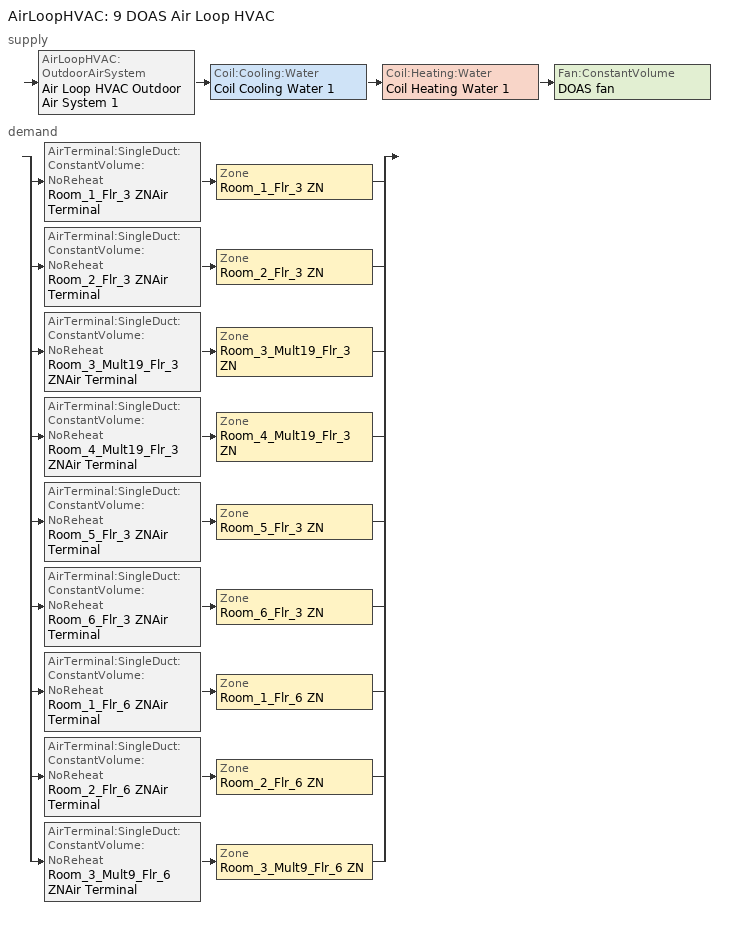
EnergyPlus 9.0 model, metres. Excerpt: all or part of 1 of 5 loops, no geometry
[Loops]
AirLoopHVAC '9 DOAS Air Loop HVAC'
 supply: AirLoopHVAC:OutdoorAirSystem 'Air Loop HVAC Outdoor Air System 1' > Coil:Cooling:Water 'Coil Cooling Water 1' > Coil:Heating:Water 'Coil Heating Water 1' > Fan:ConstantVolume 'DOAS fan'
 demand: split
  | AirTerminal:SingleDuct:ConstantVolume:NoReheat 'Room_1_Flr_3 ZNAir Terminal' > Zone 'Room_1_Flr_3 ZN'
  | AirTerminal:SingleDuct:ConstantVolume:NoReheat 'Room_2_Flr_3 ZNAir Terminal' > Zone 'Room_2_Flr_3 ZN'
  | AirTerminal:SingleDuct:ConstantVolume:NoReheat 'Room_3_Mult19_Flr_3 ZNAir Terminal' > Zone 'Room_3_Mult19_Flr_3 ZN'
  | AirTerminal:SingleDuct:ConstantVolume:NoReheat 'Room_4_Mult19_Flr_3 ZNAir Terminal' > Zone 'Room_4_Mult19_Flr_3 ZN'
  | AirTerminal:SingleDuct:ConstantVolume:NoReheat 'Room_5_Flr_3 ZNAir Terminal' > Zone 'Room_5_Flr_3 ZN'
  | AirTerminal:SingleDuct:ConstantVolume:NoReheat 'Room_6_Flr_3 ZNAir Terminal' > Zone 'Room_6_Flr_3 ZN'
  | AirTerminal:SingleDuct:ConstantVolume:NoReheat 'Room_1_Flr_6 ZNAir Terminal' > Zone 'Room_1_Flr_6 ZN'
  | AirTerminal:SingleDuct:ConstantVolume:NoReheat 'Room_2_Flr_6 ZNAir Terminal' > Zone 'Room_2_Flr_6 ZN'
  | AirTerminal:SingleDuct:ConstantVolume:NoReheat 'Room_3_Mult9_Flr_6 ZNAir Terminal' > Zone 'Room_3_Mult9_Flr_6 ZN'
[ZoneControl:Thermostat] Control Object Type 1=ThermostatSetpoint:DualSetpoint
Name | Zone or ZoneList | Control Type Schedule | Control Name 1
Room_1_Flr_3 ZN Thermostat | Room_1_Flr_3 ZN | Room_1_Flr_3 ZN Thermostat Schedule | LargeHotel GuestRoom Thermostat 3
Room_1_Flr_6 ZN Thermostat | Room_1_Flr_6 ZN | Room_1_Flr_6 ZN Thermostat Schedule | LargeHotel GuestRoom3 Thermostat 2
Room_2_Flr_3 ZN Thermostat | Room_2_Flr_3 ZN | Room_2_Flr_3 ZN Thermostat Schedule | LargeHotel GuestRoom Thermostat 4
Room_2_Flr_6 ZN Thermostat | Room_2_Flr_6 ZN | Room_2_Flr_6 ZN Thermostat Schedule | LargeHotel GuestRoom3 Thermostat 1
Room_3_Mult19_Flr_3 ZN Thermostat | Room_3_Mult19_Flr_3 ZN | Room_3_Mult19_Flr_3 ZN Thermostat Schedule | LargeHotel GuestRoom2 Thermostat 2
Room_3_Mult9_Flr_6 ZN Thermostat | Room_3_Mult9_Flr_6 ZN | Room_3_Mult9_Flr_6 ZN Thermostat Schedule | LargeHotel GuestRoom4 Thermostat 1
Room_4_Mult19_Flr_3 ZN Thermostat | Room_4_Mult19_Flr_3 ZN | Room_4_Mult19_Flr_3 ZN Thermostat Schedule | LargeHotel GuestRoom2 Thermostat 1
Room_5_Flr_3 ZN Thermostat | Room_5_Flr_3 ZN | Room_5_Flr_3 ZN Thermostat Schedule | LargeHotel GuestRoom Thermostat 2
Room_6_Flr_3 ZN Thermostat | Room_6_Flr_3 ZN | Room_6_Flr_3 ZN Thermostat Schedule | LargeHotel GuestRoom Thermostat 1
[ThermostatSetpoint:DualSetpoint] Heating Setpoint Temperature Schedule=LargeHotel GuestRoom HtgSetp; Cooling Setpoint Temperature Schedule=LargeHotel GuestRoom ClgSetp
LargeHotel GuestRoom Thermostat 3; LargeHotel GuestRoom3 Thermostat 2; LargeHotel GuestRoom Thermostat 4; LargeHotel GuestRoom3 Thermostat 1; LargeHotel GuestRoom2 Thermostat 2; LargeHotel GuestRoom4 Thermostat 1; LargeHotel GuestRoom2 Thermostat 1; LargeHotel GuestRoom Thermostat 2; LargeHotel GuestRoom Thermostat 1
[Coil:Heating:Water]
Coil Heating Water 1: Availability Schedule=Always On Discrete; U-Factor Times Area Value {W/K}=Autosize; Maximum Water Flow Rate {m3/s}=Autosize; Performance Input Method=UFactorTimesAreaAndDesignWaterFlowRate; Rated Capacity {W}=Autosize; Rated Inlet Water Temperature {C}=82.2; Rated Inlet Air Temperature {C}=16.6; Rated Outlet Water Temperature {C}=71.1; Rated Outlet Air Temperature {C}=32.2; Rated Ratio for Air and Water Convection=0.5
[Zone equipment]
Room_1_Flr_3 ZN: Room_1_Flr_3 ZNFCU, Room_1_Flr_3 ZNAir Terminal
Room_1_Flr_6 ZN: Room_1_Flr_6 ZNFCU, Room_1_Flr_6 ZNAir Terminal
Room_2_Flr_3 ZN: Room_2_Flr_3 ZNFCU, Room_2_Flr_3 ZNAir Terminal
Room_2_Flr_6 ZN: Room_2_Flr_6 ZNFCU, Room_2_Flr_6 ZNAir Terminal
Room_3_Mult19_Flr_3 ZN: Room_3_Mult19_Flr_3 ZNFCU, Room_3_Mult19_Flr_3 ZNAir Terminal
Room_3_Mult9_Flr_6 ZN: Room_3_Mult9_Flr_6 ZNFCU, Room_3_Mult9_Flr_6 ZNAir Terminal
Room_4_Mult19_Flr_3 ZN: Room_4_Mult19_Flr_3 ZNFCU, Room_4_Mult19_Flr_3 ZNAir Terminal
Room_5_Flr_3 ZN: Room_5_Flr_3 ZNFCU, Room_5_Flr_3 ZNAir Terminal
Room_6_Flr_3 ZN: Room_6_Flr_3 ZNFCU, Room_6_Flr_3 ZNAir Terminal
[Sizing:Zone] Zone Cooling Design Supply Air Temperature Input Method=SupplyAirTemperature; Zone Cooling Design Supply Air Temperature {C}=12.8; Zone Cooling Design Supply Air Temperature Difference {deltaC}=11.11; Zone Heating Design Supply Air Temperature Input Method=SupplyAirTemperature; Zone Heating Design Supply Air Temperature {C}=40; Zone Heating Design Supply Air Temperature Difference {deltaC}=11.11; Zone Cooling Design Supply Air Humidity Ratio {kgWater/kgDryAir}=0.0085; Zone Heating Design Supply Air Humidity Ratio {kgWater/kgDryAir}=0.008; Cooling Design Air Flow Method=DesignDayWithLimit; Cooling Design Air Flow Rate {m3/s}=0; Cooling Minimum Air Flow per Zone Floor Area {m3/s-m2}=0.000762; Cooling Minimum Air Flow {m3/s}=0; Cooling Minimum Air Flow Fraction=0; Heating Design Air Flow Method=DesignDay; Heating Design Air Flow Rate {m3/s}=0; Heating Maximum Air Flow per Zone Floor Area {m3/s-m2}=0.002032; Heating Maximum Air Flow {m3/s}=0.141576; Heating Maximum Air Flow Fraction=0.3; Account for Dedicated Outdoor Air System=No
Name | Design Specification Outdoor Air Object | Design Specification Zone Air Distribution Object
Room_1_Flr_3 ZN | LargeHotel GuestRoom Ventilation (18.1894216003 ft3/min-person | Room_1_Flr_3 ZN Design Spec Zone Air Dist
Room_1_Flr_6 ZN | LargeHotel GuestRoom3 Ventilation (18.1894216003 ft3/min-person | Room_1_Flr_6 ZN Design Spec Zone Air Dist
Room_2_Flr_3 ZN | LargeHotel GuestRoom Ventilation (18.1894216003 ft3/min-person | Room_2_Flr_3 ZN Design Spec Zone Air Dist
Room_2_Flr_6 ZN | LargeHotel GuestRoom3 Ventilation (18.1894216003 ft3/min-person | Room_2_Flr_6 ZN Design Spec Zone Air Dist
Room_3_Mult19_Flr_3 ZN | LargeHotel GuestRoom2 Ventilation (18.1894216003 ft3/min-person | Room_3_Mult19_Flr_3 ZN Design Spec Zone Air Dist
Room_3_Mult9_Flr_6 ZN | LargeHotel GuestRoom4 Ventilation (18.1894216003 ft3/min-person | Room_3_Mult9_Flr_6 ZN Design Spec Zone Air Dist
Room_4_Mult19_Flr_3 ZN | LargeHotel GuestRoom2 Ventilation (18.1894216003 ft3/min-person | Room_4_Mult19_Flr_3 ZN Design Spec Zone Air Dist
Room_5_Flr_3 ZN | LargeHotel GuestRoom Ventilation (18.1894216003 ft3/min-person | Room_5_Flr_3 ZN Design Spec Zone Air Dist
Room_6_Flr_3 ZN | LargeHotel GuestRoom Ventilation (18.1894216003 ft3/min-person | Room_6_Flr_3 ZN Design Spec Zone Air Dist
[DesignSpecification:ZoneAirDistribution] Zone Air Distribution Effectiveness in Cooling Mode=1; Zone Air Distribution Effectiveness in Heating Mode=1
Room_1_Flr_3 ZN Design Spec Zone Air Dist; Room_1_Flr_6 ZN Design Spec Zone Air Dist; Room_2_Flr_3 ZN Design Spec Zone Air Dist; Room_2_Flr_6 ZN Design Spec Zone Air Dist; Room_3_Mult19_Flr_3 ZN Design Spec Zone Air Dist; Room_3_Mult9_Flr_6 ZN Design Spec Zone Air Dist; Room_4_Mult19_Flr_3 ZN Design Spec Zone Air Dist; Room_5_Flr_3 ZN Design Spec Zone Air Dist; Room_6_Flr_3 ZN Design Spec Zone Air Dist
[Controller:MechanicalVentilation]
Controller Mechanical Ventilation 1: Availability Schedule=Always On Discrete; Demand Controlled Ventilation=No; System Outdoor Air Method=ZoneSum; Zone Name 1=Room_1_Flr_3 ZN; Design Specification Outdoor Air Object Name 1=LargeHotel GuestRoom Ventilation (18.1894216003 ft3/min-person; Design Specification Zone Air Distribution Object Name 1=Room_1_Flr_3 ZN Design Spec Zone Air Dist; Zone Name 2=Room_1_Flr_6 ZN; Design Specification Outdoor Air Object Name 2=LargeHotel GuestRoom3 Ventilation (18.1894216003 ft3/min-person; Design Specification Zone Air Distribution Object Name 2=Room_1_Flr_6 ZN Design Spec Zone Air Dist; Zone Name 3=Room_2_Flr_3 ZN; Design Specification Outdoor Air Object Name 3=LargeHotel GuestRoom Ventilation (18.1894216003 ft3/min-person; Design Specification Zone Air Distribution Object Name 3=Room_2_Flr_3 ZN Design Spec Zone Air Dist; Zone Name 4=Room_2_Flr_6 ZN; Design Specification Outdoor Air Object Name 4=LargeHotel GuestRoom3 Ventilation (18.1894216003 ft3/min-person; Design Specification Zone Air Distribution Object Name 4=Room_2_Flr_6 ZN Design Spec Zone Air Dist; Zone Name 5=Room_3_Mult19_Flr_3 ZN; Design Specification Outdoor Air Object Name 5=LargeHotel GuestRoom2 Ventilation (18.1894216003 ft3/min-person; Design Specification Zone Air Distribution Object Name 5=Room_3_Mult19_Flr_3 ZN Design Spec Zone Air Dist; Zone Name 6=Room_3_Mult9_Flr_6 ZN; Design Specification Outdoor Air Object Name 6=LargeHotel GuestRoom4 Ventilation (18.1894216003 ft3/min-person; Design Specification Zone Air Distribution Object Name 6=Room_3_Mult9_Flr_6 ZN Design Spec Zone Air Dist; Zone Name 7=Room_4_Mult19_Flr_3 ZN; Design Specification Outdoor Air Object Name 7=LargeHotel GuestRoom2 Ventilation (18.1894216003 ft3/min-person; Design Specification Zone Air Distribution Object Name 7=Room_4_Mult19_Flr_3 ZN Design Spec Zone Air Dist; Zone Name 8=Room_5_Flr_3 ZN; Design Specification Outdoor Air Object Name 8=LargeHotel GuestRoom Ventilation (18.1894216003 ft3/min-person; Design Specification Zone Air Distribution Object Name 8=Room_5_Flr_3 ZN Design Spec Zone Air Dist; Zone Name 9=Room_6_Flr_3 ZN; Design Specification Outdoor Air Object Name 9=LargeHotel GuestRoom Ventilation (18.1894216003 ft3/min-person; Design Specification Zone Air Distribution Object Name 9=Room_6_Flr_3 ZN Design Spec Zone Air Dist
[DesignSpecification:OutdoorAir] Outdoor Air Method=Sum; Outdoor Air Flow per Person {m3/s-person}=0.00858445; Outdoor Air Flow per Zone Floor Area {m3/s-m2}=0; Outdoor Air Flow per Zone {m3/s}=0; Outdoor Air Flow Air Changes per Hour {1/hr}=0
LargeHotel GuestRoom Ventilation (18.1894216003 ft3/min-person; LargeHotel GuestRoom3 Ventilation (18.1894216003 ft3/min-person; LargeHotel GuestRoom2 Ventilation (18.1894216003 ft3/min-person; LargeHotel GuestRoom4 Ventilation (18.1894216003 ft3/min-person
[Coil:Cooling:Water]
Coil Cooling Water 1: Availability Schedule=Always On Discrete; Design Water Flow Rate {m3/s}=Autosize; Design Air Flow Rate {m3/s}=Autosize; Design Inlet Water Temperature {C}=Autosize; Design Inlet Air Temperature {C}=Autosize; Design Outlet Air Temperature {C}=Autosize; Design Inlet Air Humidity Ratio {kgWater/kgDryAir}=Autosize; Design Outlet Air Humidity Ratio {kgWater/kgDryAir}=Autosize; Type of Analysis=SimpleAnalysis; Heat Exchanger Configuration=CrossFlow
[AirTerminal:SingleDuct:ConstantVolume:NoReheat] Availability Schedule=Always On Discrete; Maximum Air Flow Rate {m3/s}=AutoSize
Room_1_Flr_3 ZNAir Terminal; Room_1_Flr_6 ZNAir Terminal; Room_2_Flr_3 ZNAir Terminal; Room_2_Flr_6 ZNAir Terminal; Room_3_Mult19_Flr_3 ZNAir Terminal; Room_3_Mult9_Flr_6 ZNAir Terminal; Room_4_Mult19_Flr_3 ZNAir Terminal; Room_5_Flr_3 ZNAir Terminal; Room_6_Flr_3 ZNAir Terminal
[AirLoopHVAC]
9 DOAS Air Loop HVAC: Design Supply Air Flow Rate {m3/s}=AutoSize
[Sizing:System]
9 DOAS Air Loop HVAC: Type of Load to Size On=Sensible; Design Outdoor Air Flow Rate {m3/s}=Autosize; Central Heating Maximum System Air Flow Ratio=0.3; Preheat Design Temperature {C}=7; Preheat Design Humidity Ratio {kgWater/kgDryAir}=0.008; Precool Design Temperature {C}=12.8; Precool Design Humidity Ratio {kgWater/kgDryAir}=0.008; Central Cooling Design Supply Air Temperature {C}=12.8; Central Heating Design Supply Air Temperature {C}=16.7; Type of Zone Sum to Use=Coincident; 100% Outdoor Air in Cooling=Yes; 100% Outdoor Air in Heating=Yes; Central Cooling Design Supply Air Humidity Ratio {kgWater/kgDryAir}=0.0085; Central Heating Design Supply Air Humidity Ratio {kgWater/kgDryAir}=0.008; Cooling Supply Air Flow Rate Method=DesignDay; Cooling Supply Air Flow Rate {m3/s}=0; Cooling Supply Air Flow Rate Per Floor Area {m3/s-m2}=0.00996765; Cooling Fraction of Autosized Cooling Supply Air Flow Rate=1; Cooling Supply Air Flow Rate Per Unit Cooling Capacity {m3/s-W}=3.94755e-05; Heating Supply Air Flow Rate Method=DesignDay; Heating Supply Air Flow Rate {m3/s}=0; Heating Supply Air Flow Rate Per Floor Area {m3/s-m2}=0.00996765; Heating Fraction of Autosized Heating Supply Air Flow Rate=1; Heating Fraction of Autosized Cooling Supply Air Flow Rate=1; Heating Supply Air Flow Rate Per Unit Heating Capacity {m3/s-W}=3.15882e-05; System Outdoor Air Method=ZoneSum; Zone Maximum Outdoor Air Fraction=1; Cooling Design Capacity Method=CoolingDesignCapacity; Cooling Design Capacity {W}=Autosize; Cooling Design Capacity Per Floor Area {W/m2}=234.7; Fraction of Autosized Cooling Design Capacity=1; Heating Design Capacity Method=HeatingDesignCapacity; Heating Design Capacity {W}=Autosize; Heating Design Capacity Per Floor Area {W/m2}=157; Fraction of Autosized Heating Design Capacity=1; Central Cooling Capacity Control Method=OnOff
[Controller:WaterCoil] Control Variable=Temperature; Actuator Variable=Flow; Maximum Actuated Flow {m3/s}=Autosize; Minimum Actuated Flow {m3/s}=0
Name | Action | Controller Convergence Tolerance {deltaC}
Controller Water Coil 15 | Reverse | Autosize
Controller Water Coil 14 | Normal | 0.0001
[Controller:OutdoorAir]
DOAS OA Controller: Minimum Outdoor Air Flow Rate {m3/s}=0; Maximum Outdoor Air Flow Rate {m3/s}=Autosize; Economizer Control Type=NoEconomizer; Economizer Control Action Type=ModulateFlow; Lockout Type=LockoutWithCompressor; Minimum Limit Type=FixedMinimum; Minimum Outdoor Air Schedule=Always On Discrete; Minimum Fraction of Outdoor Air Schedule=HotelLarge FLR_3_DOAS_OAminOAFracSchedule; Mechanical Ventilation Controller=Controller Mechanical Ventilation 1; High Humidity Control=No; Control High Indoor Humidity Based on Outdoor Humidity Ratio=Yes; Heat Recovery Bypass Control Type=BypassWhenWithinEconomizerLimits
[SetpointManager:MixedAir] Control Variable=Temperature
Node 142 OS Default SPM; Node 139 OS Default SPM; Node 136 OS Default SPM
[Fan:ConstantVolume]
DOAS fan: Availability Schedule=HotelLarge HVACOperationSchd; Fan Total Efficiency=0.56875; Pressure Rise {Pa}=622.722; Maximum Flow Rate {m3/s}=2.0512; Motor Efficiency=0.875; Motor In Airstream Fraction=1
[SetpointManager:OutdoorAirReset]
Setpoint Manager Outdoor Air Reset 1: Control Variable=Temperature; Setpoint at Outdoor Low Temperature {C}=15.5; Outdoor Low Temperature {C}=15.5; Setpoint at Outdoor High Temperature {C}=12.8; Outdoor High Temperature {C}=21
[Schedule:Compact]
Room_1_Flr_3 ZN Thermostat Schedule; Room_1_Flr_6 ZN Thermostat Schedule; Room_2_Flr_3 ZN Thermostat Schedule; Room_2_Flr_6 ZN Thermostat Schedule; Room_3_Mult19_Flr_3 ZN Thermostat Schedule; Room_3_Mult9_Flr_6 ZN Thermostat Schedule; Room_4_Mult19_Flr_3 ZN Thermostat Schedule; Room_5_Flr_3 ZN Thermostat Schedule; Room_6_Flr_3 ZN Thermostat Schedule: Through: 12/31, For: AllDays, Until: 24:00, 4
[Schedule:Day:Interval]
HotelLarge HVACOperationSchd Default; HotelLarge HVACOperationSchd Summer Design Day; HotelLarge HVACOperationSchd Winter Design Day; HotelLarge FLR_3_DOAS_OAminOAFracSchedule Default; HotelLarge FLR_3_DOAS_OAminOAFracSchedule Summer Design Day; HotelLarge FLR_3_DOAS_OAminOAFracSchedule Winter Design Day: No, 24:00, 1
LargeHotel GuestRoom HtgSetp Default; LargeHotel GuestRoom HtgSetp Summer Design Day; LargeHotel GuestRoom HtgSetp Winter Design Day: No, 24:00, 21
LargeHotel GuestRoom ClgSetp Default; LargeHotel GuestRoom ClgSetp Summer Design Day; LargeHotel GuestRoom ClgSetp Winter Design Day: No, 24:00, 24
[Schedule:Week:Daily]
HotelLarge HVACOperationSchd Week Rule - Jan1-Dec31: HotelLarge HVACOperationSchd Default, HotelLarge HVACOperationSchd Default, HotelLarge HVACOperationSchd Default, HotelLarge HVACOperationSchd Default, HotelLarge HVACOperationSchd Default, HotelLarge HVACOperationSchd Default, HotelLarge HVACOperationSchd Default, HotelLarge HVACOperationSchd Default, HotelLarge HVACOperationSchd Summer Design Day, HotelLarge HVACOperationSchd Winter Design Day, HotelLarge HVACOperationSchd Default, HotelLarge HVACOperationSchd Default
LargeHotel GuestRoom HtgSetp Week Rule - Jan1-Dec31: LargeHotel GuestRoom HtgSetp Default, LargeHotel GuestRoom HtgSetp Default, LargeHotel GuestRoom HtgSetp Default, LargeHotel GuestRoom HtgSetp Default, LargeHotel GuestRoom HtgSetp Default, LargeHotel GuestRoom HtgSetp Default, LargeHotel GuestRoom HtgSetp Default, LargeHotel GuestRoom HtgSetp Default, LargeHotel GuestRoom HtgSetp Summer Design Day, LargeHotel GuestRoom HtgSetp Winter Design Day, LargeHotel GuestRoom HtgSetp Default, LargeHotel GuestRoom HtgSetp Default
LargeHotel GuestRoom ClgSetp Week Rule - Jan1-Dec31: LargeHotel GuestRoom ClgSetp Default, LargeHotel GuestRoom ClgSetp Default, LargeHotel GuestRoom ClgSetp Default, LargeHotel GuestRoom ClgSetp Default, LargeHotel GuestRoom ClgSetp Default, LargeHotel GuestRoom ClgSetp Default, LargeHotel GuestRoom ClgSetp Default, LargeHotel GuestRoom ClgSetp Default, LargeHotel GuestRoom ClgSetp Summer Design Day, LargeHotel GuestRoom ClgSetp Winter Design Day, LargeHotel GuestRoom ClgSetp Default, LargeHotel GuestRoom ClgSetp Default
HotelLarge FLR_3_DOAS_OAminOAFracSchedule Week Rule - Jan1-Dec31: HotelLarge FLR_3_DOAS_OAminOAFracSchedule Default, HotelLarge FLR_3_DOAS_OAminOAFracSchedule Default, HotelLarge FLR_3_DOAS_OAminOAFracSchedule Default, HotelLarge FLR_3_DOAS_OAminOAFracSchedule Default, HotelLarge FLR_3_DOAS_OAminOAFracSchedule Default, HotelLarge FLR_3_DOAS_OAminOAFracSchedule Default, HotelLarge FLR_3_DOAS_OAminOAFracSchedule Default, HotelLarge FLR_3_DOAS_OAminOAFracSchedule Default, HotelLarge FLR_3_DOAS_OAminOAFracSchedule Summer Design Day, HotelLarge FLR_3_DOAS_OAminOAFracSchedule Winter Design Day, HotelLarge FLR_3_DOAS_OAminOAFracSchedule Default, HotelLarge FLR_3_DOAS_OAminOAFracSchedule Default
[Schedule:Year]
HotelLarge HVACOperationSchd: HotelLarge HVACOperationSchd Week Rule - Jan1-Dec31, 1, 1, 12, 31
LargeHotel GuestRoom HtgSetp: LargeHotel GuestRoom HtgSetp Week Rule - Jan1-Dec31, 1, 1, 12, 31
LargeHotel GuestRoom ClgSetp: LargeHotel GuestRoom ClgSetp Week Rule - Jan1-Dec31, 1, 1, 12, 31
HotelLarge FLR_3_DOAS_OAminOAFracSchedule: HotelLarge FLR_3_DOAS_OAminOAFracSchedule Week Rule - Jan1-Dec31, 1, 1, 12, 31
[Schedule:Constant]
Always On Discrete: Hourly Value=1
